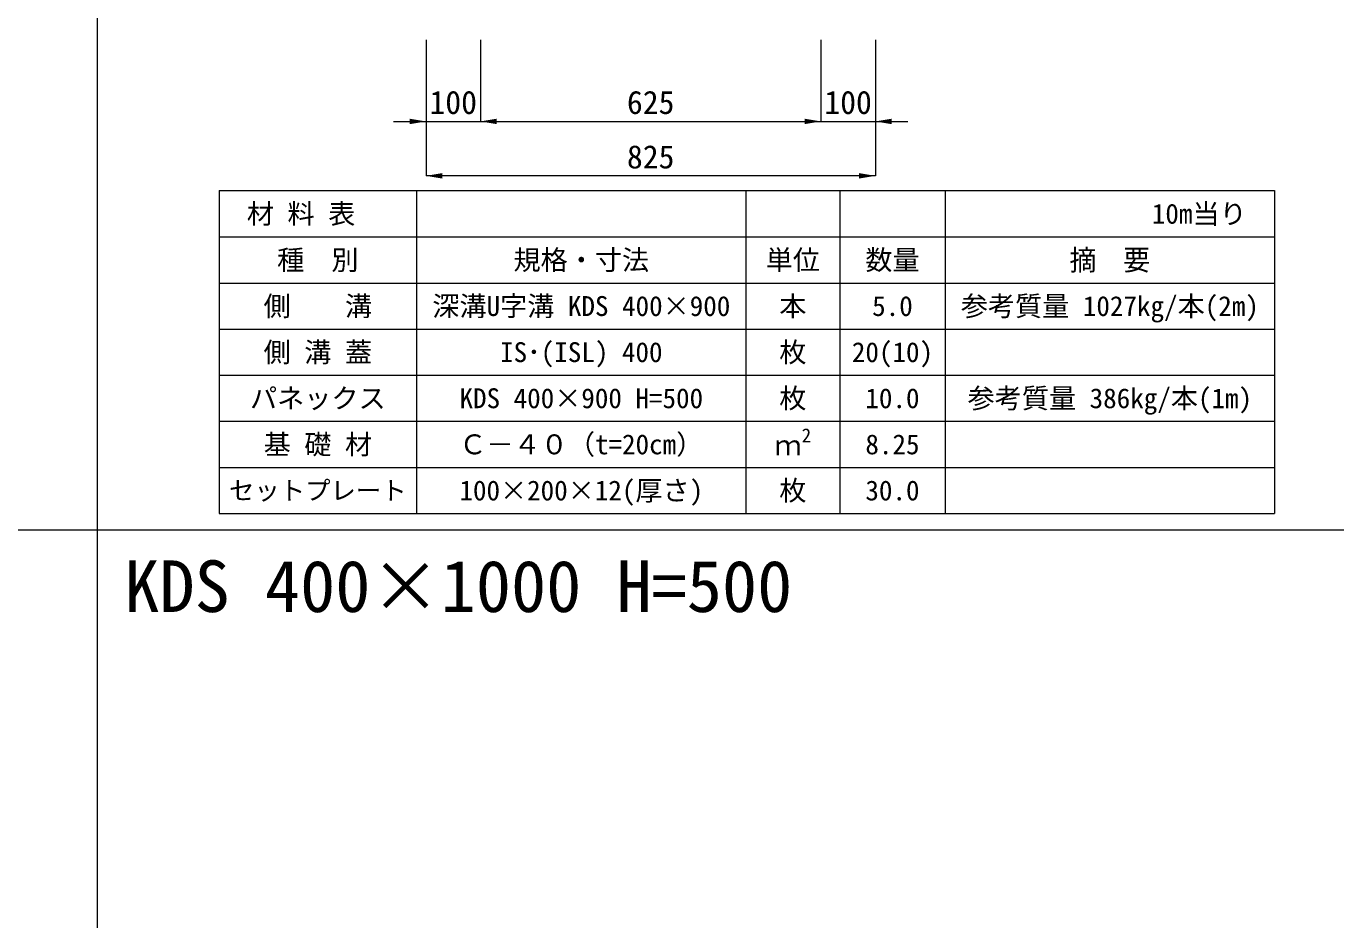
# Model space of a CAD drawing. Units: millimetres at full size. Extents: x 172874 to 217143, y 854931 to 903297.
# Drawn here: x 178744 to 181150, y 858014 to 859656 of the extents above; entities that cross this region are included whole.
import ezdxf
from ezdxf.enums import TextEntityAlignment as Align

# ---------------------------------------------------------------- set-up
doc = ezdxf.new("R2010")
doc.units = ezdxf.units.MM
doc.header["$LTSCALE"] = 20
for name, color, linetype, lineweight in [('Defpoints_3', 8, 'Continuous', 0), ('図枠', 5, 'Continuous', 13), ('寸法・材料表', 7, 'Continuous', 13), ('寸法線', 7, 'Continuous', 13)]:
    doc.layers.add(name, color=color, linetype=linetype, lineweight=lineweight)
doc.layers.add('文字', color=7, linetype='Continuous')
doc.styles.add('ＭＳ ゴシック', font='')
doc.styles.add('ＭＳ Ｐゴシック', font='')
doc.styles.get('ＭＳ ゴシック').set_extended_font_data('MS Gothic')
doc.styles.get('ＭＳ Ｐゴシック').set_extended_font_data('MS PGothic')

# ---------------------------------------------------------------- blocks, each defined once
blk = doc.blocks.new('filled_arrow')
at = {"color": 0, "linetype": 'Continuous', "lineweight": -2}
blk.add_solid([(7.5, 1.25), (0, 0), (7.5, -1.25)], dxfattribs=at)

msp = doc.modelspace()

# ---------------------------------------------------------------- linework, layer by layer
at = {"layer": 'Defpoints_3'}
for p, q in [((179098.25, 859354.4), (181037.15, 859354.4)), ((179098.25, 859354.4), (179098.25, 859269.22)), ((179461.25, 859354.4), (179461.25, 859269.22)), ((180066.25, 859354.4), (180066.25, 859269.22)), ((180238.55, 859354.4), (180238.55, 859269.22)), ((180432.15, 859354.4), (180432.15, 859269.22)), ((181037.15, 859354.4), (181037.15, 859269.22))]:
    msp.add_line(p, q, dxfattribs=at)
at = {"layer": '図枠'}
for p, q in [((178874.21, 874031.02), (178874.21, 854931.02)), ((172874.21, 858731.02), (193274.21, 858731.02))]:
    msp.add_line(p, q, dxfattribs=at)
at = {"layer": '寸法・材料表'}
for p, q in [((179098.25, 859269.22), (181037.15, 859269.22)), ((179098.25, 859269.22), (179098.25, 858761.02)), ((179461.25, 859269.22), (179461.25, 858761.02)), ((180066.25, 859269.22), (180066.25, 858761.02)), ((180238.55, 859269.22), (180238.55, 858761.02)), ((180432.15, 859269.22), (180432.15, 858761.02)), ((181037.15, 859269.22), (181037.15, 858761.02)), ((179098.25, 859184.52), (181037.15, 859184.52)), ((179098.25, 859099.82), (181037.15, 859099.82)), ((179098.25, 859015.12), (181037.15, 859015.12)), ((179098.25, 858930.42), (181037.15, 858930.42)), ((179098.25, 858845.72), (181037.15, 858845.72)), ((179098.25, 858761.02), (181037.15, 858761.02))]:
    msp.add_line(p, q, dxfattribs=at)
at = {"layer": '寸法線'}
for p, q in [((179478.51, 859631.42), (179478.51, 859481.42)), ((179478.51, 859631.42), (179478.51, 859381.42)), ((179578.51, 859631.42), (179578.51, 859481.42)), ((179578.51, 859631.42), (179578.51, 859481.42)), ((180203.9, 859631.42), (180203.9, 859481.42)), ((180203.9, 859631.42), (180203.9, 859481.42)), ((180303.9, 859631.42), (180303.9, 859481.42)), ((180303.9, 859631.42), (180303.9, 859381.42)), ((179418.51, 859481.42), (179638.51, 859481.42)), ((179578.51, 859481.42), (180203.9, 859481.42)), ((180143.9, 859481.42), (180363.9, 859481.42)), ((180303.9, 859381.42), (179478.51, 859381.42))]:
    msp.add_line(p, q, dxfattribs=at)

# ---------------------------------------------------------------- block references
at = {"layer": '寸法線', "xscale": 4, "yscale": 4, "rotation": 180}
for p in [(179478.51, 859481.42), (180203.9, 859481.42), (180203.9, 859481.42), (180303.9, 859381.42)]:
    msp.add_blockref('filled_arrow', p, dxfattribs=at)
at = {"layer": '寸法線', "xscale": 4, "yscale": 4}
for p in [(179578.51, 859481.42), (179578.51, 859481.42), (180303.9, 859481.42), (179478.51, 859381.42)]:
    msp.add_blockref('filled_arrow', p, dxfattribs=at)

# ---------------------------------------------------------------- texts
at = {"layer": '寸法・材料表', "style": 'ＭＳ ゴシック'}
msp.add_text('\u3000材 料 表', height=36.55, dxfattribs=at).set_placement((179099.41, 859311.81), align=Align.MIDDLE_LEFT)
msp.add_text('10m当り\u3000', height=36.55, dxfattribs=at).set_placement((181035.99, 859311.81), align=Align.MIDDLE_RIGHT)
for s, height, p in [('種\u3000別', 36.55, (179279.75, 859226.87)), ('規格・寸法', 36.55, (179763.75, 859226.87)), ('単位', 36.55, (180152.4, 859226.87)), ('数量', 36.55, (180335.35, 859226.87)), ('側\u3000\u3000溝', 36.55, (179279.75, 859142.17)), ('深溝U字溝 KDS 400×900', 36.55, (179763.75, 859142.17)), ('本', 36.55, (180152.4, 859142.17)), ('5.0', 36.55, (180335.35, 859142.17)), ('参考質量 1027kg/本(2m)', 36.55, (180734.65, 859142.17)), ('側 溝 蓋', 36.55, (179279.75, 859057.47)), ('IS･(ISL) 400', 36.55, (179763.75, 859057.47)), ('枚', 36.55, (180152.4, 859057.47)), ('20(10)', 36.55, (180335.35, 859057.47)), ('パネックス', 36.55, (179279.75, 858972.77)), ('KDS 400×900 H=500', 36.55, (179763.75, 858972.77)), ('枚', 36.55, (180152.4, 858972.77)), ('10.0', 36.55, (180335.35, 858972.77)), ('参考質量 386kg/本(1m)', 36.55, (180734.65, 858972.77)), ('基 礎 材', 36.55, (179279.75, 858888.07)), ('Ｃ－４０（t=20cm）', 36.55, (179763.75, 858888.07)), ('8.25', 36.55, (180335.35, 858888.07)), ('セットプレート', 34.18, (179279.75, 858803.37)), ('100×200×12(厚さ)', 36.55, (179763.75, 858803.37)), ('枚', 36.55, (180152.4, 858803.37)), ('30.0', 36.55, (180335.35, 858803.37))]:
    msp.add_text(s, height=height, dxfattribs=at).set_placement(p, align=Align.MIDDLE_CENTER)
at = {"layer": '寸法・材料表', "style": 'ＭＳ Ｐゴシック', "width": 0.95}
msp.add_text('摘\u3000要', height=38.1, dxfattribs=at).set_placement((180734.65, 859226.87), align=Align.MIDDLE_CENTER)
at = {"layer": '寸法・材料表', "style": 'ＭＳ ゴシック'}
for s, height, p in [('2', 25.59, (180168.6, 858884.1)), ('ｍ', 36.55, (180118.75, 858857.15))]:
    msp.add_text(s, height=height, dxfattribs=at).set_placement(p, align=Align.BOTTOM_LEFT)
at = {"layer": '寸法線', "style": 'ＭＳ ゴシック'}
for s, p in [('100', (179528.51, 859516.42)), ('625', (179891.2, 859516.42)), ('100', (180253.9, 859516.42)), ('825', (179891.2, 859416.42))]:
    msp.add_text(s, height=42.72, dxfattribs=at).set_placement(p, align=Align.MIDDLE_CENTER)
at = {"layer": '文字', "style": 'ＭＳ ゴシック'}
msp.add_text('KDS 400×1000 H=500', height=94.94, dxfattribs=at).set_placement((178924.21, 858551.52), align=Align.BOTTOM_LEFT)

doc.saveas('drawing.dxf')
